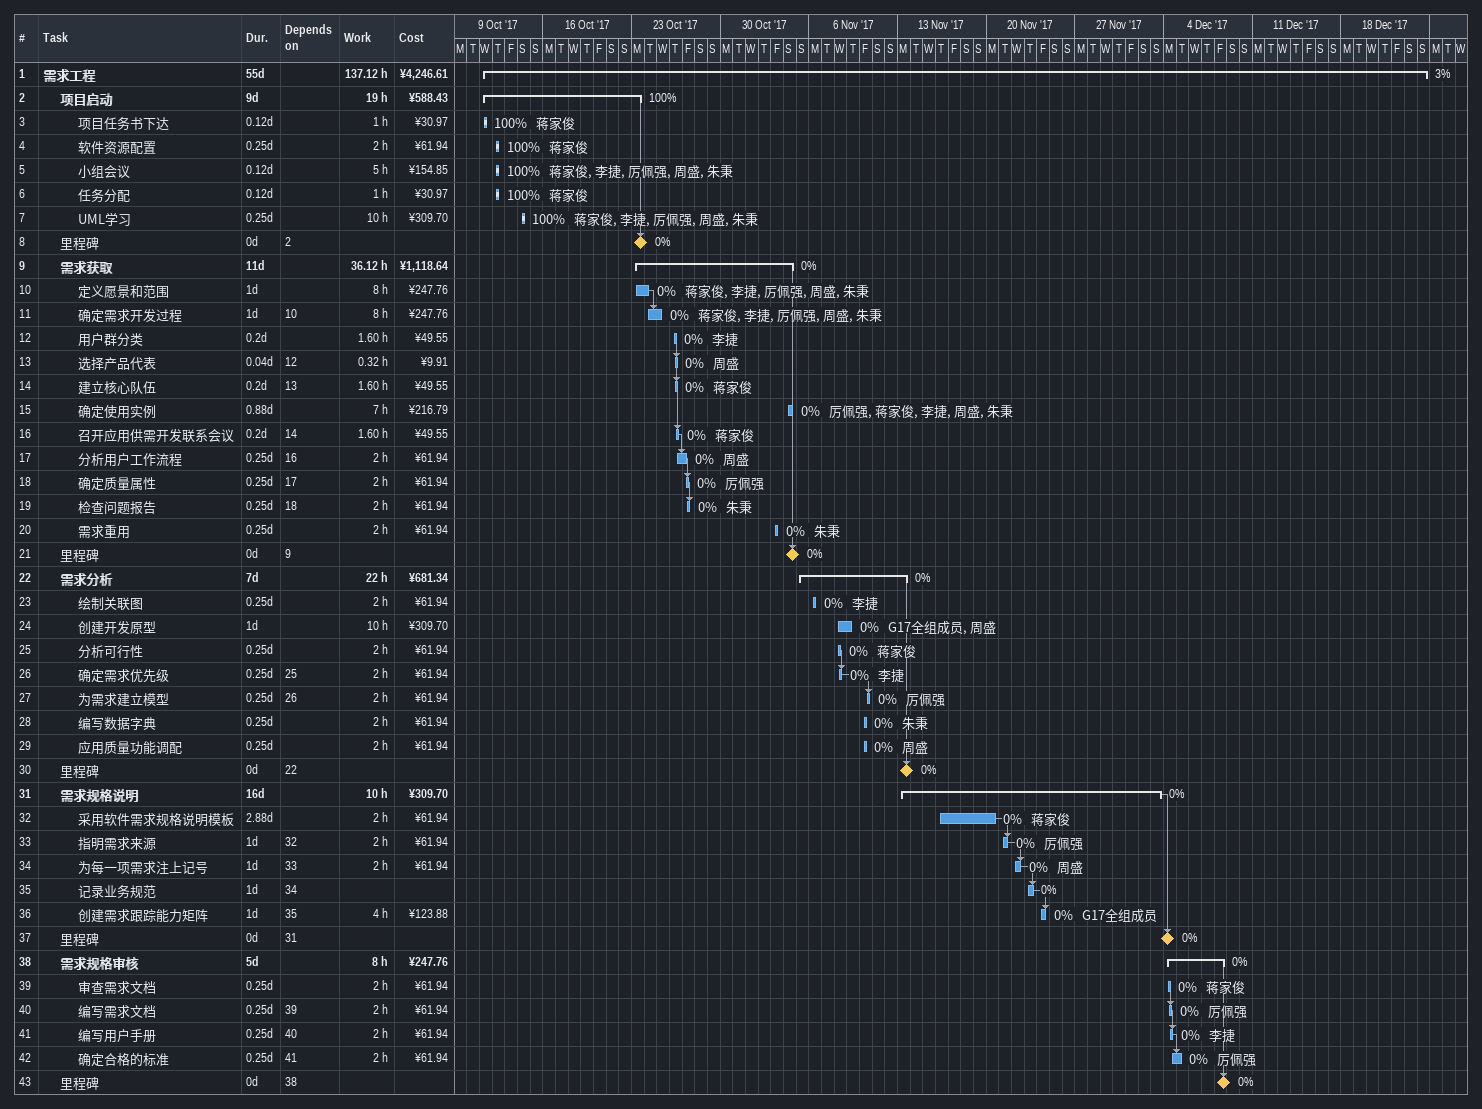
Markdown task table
| ID | Level | Task | Duration | Start | Finish | Predecessors | Resources | % complete | Work (h) | Cost (¥) |
|---|---|---|---|---|---|---|---|---|---|---|
| 1 | 1 | **需求工程** | 55d | 2017-10-11 | 2017-12-24 |  |  | 3 | 137.12 | 4246.61 |
| 2 | 2 | **项目启动** | 9d | 2017-10-11 | 2017-10-23 |  |  | 100 | 19 | 588.43 |
| 3 | 3 | 项目任务书下达 | 0.12d | 2017-10-11 | 2017-10-11 |  | 蒋家俊 | 100 | 1 | 30.97 |
| 4 | 3 | 软件资源配置 | 0.25d | 2017-10-12 | 2017-10-12 |  | 蒋家俊 | 100 | 2 | 61.94 |
| 5 | 3 | 小组会议 | 0.12d | 2017-10-12 | 2017-10-12 |  | 蒋家俊, 李捷, 厉佩强, 周盛, 朱秉 | 100 | 5 | 154.85 |
| 6 | 3 | 任务分配 | 0.12d | 2017-10-12 | 2017-10-12 |  | 蒋家俊 | 100 | 1 | 30.97 |
| 7 | 3 | UML学习 | 0.25d | 2017-10-14 | 2017-10-14 |  | 蒋家俊, 李捷, 厉佩强, 周盛, 朱秉 | 100 | 10 | 309.70 |
| 8 | 2 | 里程碑 | 0d | 2017-10-23 | 2017-10-23 | 2 |  | 0 |  |  |
| 9 | 2 | **需求获取** | 11d | 2017-10-23 | 2017-11-04 |  |  | 0 | 36.12 | 1118.64 |
| 10 | 3 | 定义愿景和范围 | 1d | 2017-10-23 | 2017-10-24 |  | 蒋家俊, 李捷, 厉佩强, 周盛, 朱秉 | 0 | 8 | 247.76 |
| 11 | 3 | 确定需求开发过程 | 1d | 2017-10-24 | 2017-10-25 | 10 | 蒋家俊, 李捷, 厉佩强, 周盛, 朱秉 | 0 | 8 | 247.76 |
| 12 | 3 | 用户群分类 | 0.2d | 2017-10-26 | 2017-10-26 |  | 李捷 | 0 | 1.60 | 49.55 |
| 13 | 3 | 选择产品代表 | 0.04d | 2017-10-26 | 2017-10-26 | 12 | 周盛 | 0 | 0.32 | 9.91 |
| 14 | 3 | 建立核心队伍 | 0.2d | 2017-10-26 | 2017-10-26 | 13 | 蒋家俊 | 0 | 1.60 | 49.55 |
| 15 | 3 | 确定使用实例 | 0.88d | 2017-11-04 | 2017-11-04 |  | 厉佩强, 蒋家俊, 李捷, 周盛, 朱秉 | 0 | 7 | 216.79 |
| 16 | 3 | 召开应用供需开发联系会议 | 0.2d | 2017-10-26 | 2017-10-26 | 14 | 蒋家俊 | 0 | 1.60 | 49.55 |
| 17 | 3 | 分析用户工作流程 | 0.25d | 2017-10-26 | 2017-10-27 | 16 | 周盛 | 0 | 2 | 61.94 |
| 18 | 3 | 确定质量属性 | 0.25d | 2017-10-27 | 2017-10-27 | 17 | 厉佩强 | 0 | 2 | 61.94 |
| 19 | 3 | 检查问题报告 | 0.25d | 2017-10-27 | 2017-10-27 | 18 | 朱秉 | 0 | 2 | 61.94 |
| 20 | 3 | 需求重用 | 0.25d | 2017-11-03 | 2017-11-03 |  | 朱秉 | 0 | 2 | 61.94 |
| 21 | 2 | 里程碑 | 0d | 2017-11-04 | 2017-11-04 | 9 |  | 0 |  |  |
| 22 | 2 | **需求分析** | 7d | 2017-11-05 | 2017-11-13 |  |  | 0 | 22 | 681.34 |
| 23 | 3 | 绘制关联图 | 0.25d | 2017-11-06 | 2017-11-06 |  | 李捷 | 0 | 2 | 61.94 |
| 24 | 3 | 创建开发原型 | 1d | 2017-11-08 | 2017-11-09 |  | G17全组成员, 周盛 | 0 | 10 | 309.70 |
| 25 | 3 | 分析可行性 | 0.25d | 2017-11-08 | 2017-11-08 |  | 蒋家俊 | 0 | 2 | 61.94 |
| 26 | 3 | 确定需求优先级 | 0.25d | 2017-11-08 | 2017-11-08 | 25 | 李捷 | 0 | 2 | 61.94 |
| 27 | 3 | 为需求建立模型 | 0.25d | 2017-11-10 | 2017-11-10 | 26 | 厉佩强 | 0 | 2 | 61.94 |
| 28 | 3 | 编写数据字典 | 0.25d | 2017-11-10 | 2017-11-10 |  | 朱秉 | 0 | 2 | 61.94 |
| 29 | 3 | 应用质量功能调配 | 0.25d | 2017-11-10 | 2017-11-10 |  | 周盛 | 0 | 2 | 61.94 |
| 30 | 2 | 里程碑 | 0d | 2017-11-13 | 2017-11-13 | 22 |  | 0 |  |  |
| 31 | 2 | **需求规格说明** | 16d | 2017-11-13 | 2017-12-03 |  |  | 0 | 10 | 309.70 |
| 32 | 3 | 采用软件需求规格说明模板 | 2.88d | 2017-11-16 | 2017-11-20 |  | 蒋家俊 | 0 | 2 | 61.94 |
| 33 | 3 | 指明需求来源 | 1d | 2017-11-21 | 2017-11-21 | 32 | 厉佩强 | 0 | 2 | 61.94 |
| 34 | 3 | 为每一项需求注上记号 | 1d | 2017-11-22 | 2017-11-22 | 33 | 周盛 | 0 | 2 | 61.94 |
| 35 | 3 | 记录业务规范 | 1d | 2017-11-23 | 2017-11-23 | 34 |  | 0 |  |  |
| 36 | 3 | 创建需求跟踪能力矩阵 | 1d | 2017-11-24 | 2017-11-24 | 35 | G17全组成员 | 0 | 4 | 123.88 |
| 37 | 2 | 里程碑 | 0d | 2017-12-04 | 2017-12-04 | 31 |  | 0 |  |  |
| 38 | 2 | **需求规格审核** | 5d | 2017-12-04 | 2017-12-08 |  |  | 0 | 8 | 247.76 |
| 39 | 3 | 审查需求文档 | 0.25d | 2017-12-04 | 2017-12-04 |  | 蒋家俊 | 0 | 2 | 61.94 |
| 40 | 3 | 编写需求文档 | 0.25d | 2017-12-04 | 2017-12-04 | 39 | 厉佩强 | 0 | 2 | 61.94 |
| 41 | 3 | 编写用户手册 | 0.25d | 2017-12-04 | 2017-12-04 | 40 | 李捷 | 0 | 2 | 61.94 |
| 42 | 3 | 确定合格的标准 | 0.25d | 2017-12-04 | 2017-12-05 | 41 | 厉佩强 | 0 | 2 | 61.94 |
| 43 | 2 | 里程碑 | 0d | 2017-12-08 | 2017-12-08 | 38 |  | 0 |  |  |
